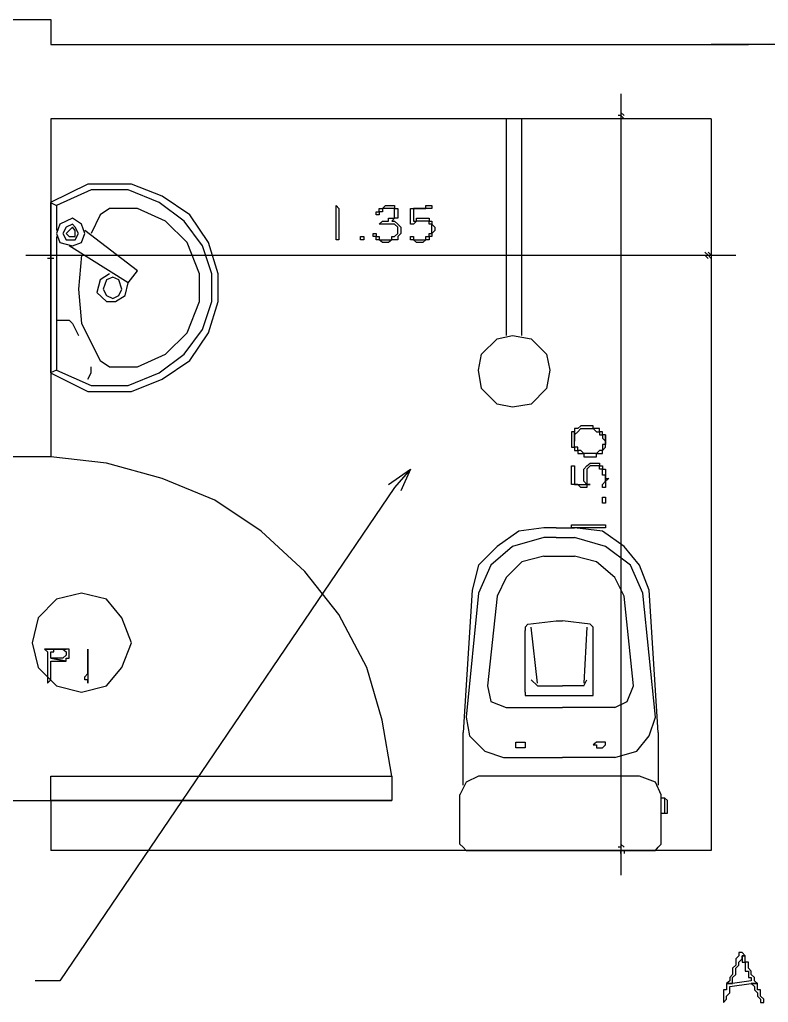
# Model space of a CAD drawing. Header units: millimetres. Extents: x -518.8 to -461.2, y 3.5 to 44.2.
# Drawn here: x -500.577 to -499.039, y 32.53 to 34.548 of the extents above; entities that cross this region are included whole.
import ezdxf

# ---------------------------------------------------------------- set-up
doc = ezdxf.new("R2010")
doc.units = ezdxf.units.MM
doc.header["$MEASUREMENT"] = 0
for name, color, linetype in [('10', 10, 'Continuous'), ('16', 16, 'Continuous'), ('25', 25, 'Continuous'), ('4', 4, 'Continuous'), ('6', 6, 'Continuous'), ('MYSOLIDS', 7, 'Continuous')]:
    doc.layers.add(name, color=color, linetype=linetype)

msp = doc.modelspace()

# ---------------------------------------------------------------- linework, layer by layer
at = {"layer": '10'}
for points in [[(-500.7105, 34.5481), (-500.5128, 34.5481), (-500.5128, 34.4969)], [(-500.5128, 34.4969), (-499.0805, 34.4969)], [(-497.5271, 34.2488), (-497.5271, 34.4969), (-497.5271, 34.4969), (-499.1572, 34.4969)], [(-499.1572, 34.3443), (-500.5128, 34.3443), (-500.5128, 34.3443), (-500.5128, 34.2488)], [(-500.5128, 34.3443), (-500.5128, 33.6503)], [(-499.1572, 34.3443), (-499.1572, 32.8421)], [(-500.5128, 33.6503), (-500.7105, 33.6503)], [(-500.5128, 32.9443), (-500.5128, 32.9947), (-499.8128, 32.9947), (-499.8128, 32.9443), (-500.5128, 32.9443)], [(-500.7105, 32.9443), (-499.8128, 32.9443)], [(-500.5128, 32.9443), (-500.5128, 32.8421)], [(-499.1572, 32.8421), (-500.5128, 32.8421)]]:
    msp.add_lwpolyline(points, dxfattribs=at)
at = {"layer": '16'}
for points in [[(-499.3421, 34.3954), (-499.3421, 32.7909)], [(-499.3421, 34.3511), (-499.3421, 34.3511), (-499.3421, 34.3511), (-499.3481, 34.3511)], [(-499.3354, 34.3511), (-499.3421, 34.3571)], [(-499.3354, 34.3443), (-499.3421, 34.3511)], [(-499.2083, 34.3443), (-499.3925, 34.3443)], [(-499.3421, 34.3443), (-499.3421, 34.3443), (-499.3421, 34.3443), (-499.3481, 34.3443)], [(-499.1572, 34.3), (-499.1572, 34.0135)], [(-500.5128, 34.1985), (-500.5128, 34.0135)], [(-500.5639, 34.0646), (-499.106, 34.0646)], [(-500.5196, 34.0646), (-500.5128, 34.0646), (-500.5128, 34.0646), (-500.5128, 34.0646), (-500.5128, 34.0646), (-500.5068, 34.0646)], [(-499.1632, 34.0646), (-499.1699, 34.0706)], [(-499.1632, 34.0578), (-499.1699, 34.0646)], [(-499.1572, 34.0646), (-499.1632, 34.0706)], [(-499.1572, 34.0578), (-499.1632, 34.0646)], [(-500.5068, 34.0578), (-500.5128, 34.0578), (-500.5128, 34.0578), (-500.5128, 34.0578), (-500.5128, 34.0578), (-500.5196, 34.0578)], [(-499.3354, 32.8488), (-499.3421, 32.8548)], [(-499.2083, 32.8421), (-499.3925, 32.8421)], [(-499.3421, 32.8488), (-499.3421, 32.8488), (-499.3421, 32.8488), (-499.3481, 32.8488)], [(-499.3421, 32.836), (-499.3421, 32.8421), (-499.3421, 32.8421), (-499.3481, 32.8421)], [(-499.3354, 32.8421), (-499.3354, 32.8421), (-499.3354, 32.8421), (-499.3354, 32.836)]]:
    msp.add_lwpolyline(points, dxfattribs=at)
at = {"layer": '25'}
for points in [[(-499.7745, 33.6248), (-499.8068, 33.5872), (-500.494, 32.5744), (-500.5451, 32.5744)], [(-499.8196, 33.5932), (-499.7745, 33.6248), (-499.794, 33.5804)]]:
    msp.add_lwpolyline(points, dxfattribs=at)
at = {"layer": '4'}
for points in [[(-499.5775, 34.3443), (-499.5775, 33.8992)], [(-499.5459, 33.8992), (-499.5459, 34.3443)], [(-500.3474, 34.2105), (-500.4369, 34.2105), (-500.5136, 34.1729)], [(-500.3474, 33.7842), (-500.2842, 33.8097), (-500.2271, 33.8481), (-500.1887, 33.9052), (-500.1887, 33.9052), (-500.1692, 33.9691), (-500.1692, 34.0263), (-500.1887, 34.0902), (-500.2271, 34.1473), (-500.2842, 34.1857), (-500.3474, 34.2105)], [(-500.3542, 34.1985), (-500.4301, 34.1985), (-500.5008, 34.1661)], [(-500.3542, 33.7969), (-500.2902, 33.8225), (-500.2391, 33.8609), (-500.2015, 33.912), (-500.182, 33.9691), (-500.182, 34.0263), (-500.2015, 34.0834), (-500.2015, 34.0834), (-500.2391, 34.1345), (-500.2902, 34.1729), (-500.3542, 34.1985)], [(-500.5136, 34.1729), (-500.5136, 33.8225)], [(-500.5136, 34.1729), (-500.5008, 34.1661)], [(-500.5008, 34.1661), (-500.5008, 34.115)], [(-500.4113, 34.1473), (-500.4301, 34.109)], [(-500.3925, 34.1601), (-500.4113, 34.1473)], [(-500.2331, 34.0902), (-500.2775, 34.1345), (-500.3346, 34.1601), (-500.3925, 34.1601)], [(-500.4429, 34.109), (-500.4496, 34.1278), (-500.4684, 34.1406), (-500.494, 34.1278), (-500.5008, 34.109), (-500.494, 34.0902), (-500.4684, 34.0834), (-500.4496, 34.0902), (-500.4429, 34.109)], [(-500.4557, 34.109), (-500.4624, 34.1218), (-500.4684, 34.1278), (-500.4812, 34.1218), (-500.488, 34.109), (-500.4812, 34.0962), (-500.4684, 34.0962), (-500.4624, 34.0962), (-500.4557, 34.109)], [(-500.4624, 34.109), (-500.4624, 34.115), (-500.4684, 34.1218), (-500.4752, 34.115), (-500.4812, 34.109), (-500.4752, 34.103), (-500.4684, 34.103), (-500.4624, 34.103), (-500.4624, 34.109)], [(-500.3346, 34.0323), (-500.4429, 34.115)], [(-500.5008, 34.103), (-500.5008, 33.9947), (-500.5008, 33.9947), (-500.5008, 33.8285), (-500.5008, 33.8285), (-500.5136, 33.8225)], [(-500.2331, 33.9052), (-500.2075, 33.9691), (-500.2075, 34.0263), (-500.2331, 34.0902)], [(-500.3542, 34.0075), (-500.4752, 34.0834)], [(-500.4496, 34.0646), (-500.4557, 33.9947), (-500.4496, 33.924)], [(-500.3925, 34.0263), (-500.4113, 34.0135), (-500.4181, 33.9879), (-500.3985, 33.9691), (-500.3797, 33.9691), (-500.3602, 33.9819), (-500.3542, 34.0075)], [(-500.3542, 34.0075), (-500.3346, 34.0323)], [(-500.3669, 33.9947), (-500.373, 34.0135), (-500.3857, 34.0195), (-500.3985, 34.0135), (-500.4053, 33.9947), (-500.3985, 33.9819), (-500.3857, 33.9751), (-500.373, 33.9819), (-500.3669, 33.9947)], [(-500.5008, 33.9308), (-500.4812, 33.9308), (-500.4752, 33.9308), (-500.4684, 33.924), (-500.4684, 33.924), (-500.4557, 33.8992)], [(-500.4496, 33.924), (-500.4113, 33.8481), (-500.4113, 33.8481), (-500.3925, 33.8353)], [(-500.3925, 33.8353), (-500.3346, 33.8353), (-500.2775, 33.8609), (-500.2331, 33.9052)], [(-499.5647, 33.8992), (-499.5263, 33.8924), (-499.4948, 33.8609), (-499.488, 33.8285), (-499.4948, 33.7909), (-499.5263, 33.7586), (-499.5647, 33.7526), (-499.5963, 33.7586), (-499.6286, 33.7909), (-499.6346, 33.8285), (-499.6286, 33.8609), (-499.5963, 33.8924), (-499.5647, 33.8992)], [(-500.5136, 33.8225), (-500.4369, 33.7842), (-500.3474, 33.7842)], [(-500.5008, 33.8285), (-500.4301, 33.7969), (-500.3542, 33.7969)], [(-500.4369, 33.8097), (-500.4301, 33.8225), (-500.4301, 33.8353)], [(-499.5008, 33.5045), (-499.5519, 33.4977), (-499.5963, 33.4661), (-499.6346, 33.4278), (-499.6474, 33.3766)], [(-499.4752, 33.5045), (-499.5008, 33.5045)], [(-499.4752, 33.5045), (-499.4624, 33.5045)], [(-499.4624, 33.5045), (-499.4376, 33.5045)], [(-499.2842, 33.3766), (-499.3038, 33.4278), (-499.3354, 33.4661), (-499.3797, 33.4977), (-499.4376, 33.5045)], [(-499.5008, 33.4849), (-499.5647, 33.4661), (-499.609, 33.4278), (-499.6346, 33.3706)], [(-499.4752, 33.4849), (-499.5008, 33.4849)], [(-499.4752, 33.4849), (-499.4624, 33.4849)], [(-499.4624, 33.4849), (-499.4376, 33.4849)], [(-499.297, 33.3706), (-499.3226, 33.4278), (-499.3737, 33.4661), (-499.4376, 33.4849)], [(-499.5008, 33.4466), (-499.5459, 33.4345), (-499.5775, 33.4022), (-499.5963, 33.3639)], [(-499.5008, 33.4466), (-499.4752, 33.4466), (-499.4752, 33.4466), (-499.4624, 33.4466)], [(-499.4624, 33.4466), (-499.4376, 33.4466)], [(-499.3354, 33.3639), (-499.3549, 33.4022), (-499.3925, 33.4345), (-499.4376, 33.4466)], [(-499.6474, 33.3766), (-499.6662, 33.0842)], [(-499.6346, 33.3706), (-499.6602, 33.1157)], [(-499.5963, 33.3639), (-499.6158, 33.1797)], [(-499.3166, 33.1797), (-499.3354, 33.3639)], [(-499.2714, 33.1157), (-499.297, 33.3706)], [(-499.2654, 33.0842), (-499.2842, 33.3766)], [(-499.5331, 33.3067), (-499.5391, 33.3007), (-499.5391, 33.2939)], [(-499.5331, 33.3067), (-499.4752, 33.3135), (-499.4752, 33.3135), (-499.4624, 33.3135)], [(-499.5136, 33.1857), (-499.5263, 33.3007)], [(-499.4053, 33.3067), (-499.4624, 33.3135)], [(-499.4121, 33.3007), (-499.4181, 33.1857)], [(-499.3993, 33.2939), (-499.3993, 33.3007), (-499.4053, 33.3067)], [(-499.5391, 33.1669), (-499.5391, 33.2939)], [(-499.3993, 33.1669), (-499.3993, 33.2939)], [(-499.6158, 33.1797), (-499.609, 33.1481), (-499.5775, 33.1353)], [(-499.5136, 33.1797), (-499.5263, 33.1924)], [(-499.5136, 33.1797), (-499.4752, 33.1797)], [(-499.4752, 33.1797), (-499.4624, 33.1797)], [(-499.4181, 33.1797), (-499.4624, 33.1797)], [(-499.4181, 33.1797), (-499.4121, 33.1924)], [(-499.3549, 33.1353), (-499.3293, 33.1481), (-499.3166, 33.1797)], [(-499.5391, 33.1669), (-499.5391, 33.1601), (-499.5331, 33.1601)], [(-499.5331, 33.1601), (-499.4053, 33.1601)], [(-499.4053, 33.1601), (-499.3993, 33.1601), (-499.3993, 33.1669)], [(-499.5775, 33.1353), (-499.4752, 33.1353)], [(-499.4752, 33.1353), (-499.4624, 33.1353)], [(-499.3549, 33.1353), (-499.4624, 33.1353)], [(-499.6602, 33.1157), (-499.6534, 33.0774), (-499.6218, 33.0458), (-499.5835, 33.033)], [(-499.3549, 33.033), (-499.3098, 33.0458), (-499.2842, 33.0774), (-499.2714, 33.1157)], [(-499.6662, 32.9759), (-499.6662, 33.0842)], [(-499.2654, 33.0842), (-499.2654, 32.9759)], [(-499.5579, 33.0646), (-499.5579, 33.0646), (-499.5579, 33.0646), (-499.5519, 33.0646), (-499.5519, 33.0646), (-499.5459, 33.0646), (-499.5459, 33.0646), (-499.5459, 33.0646), (-499.5459, 33.0646), (-499.5391, 33.0646), (-499.5391, 33.0646), (-499.5391, 33.0646), (-499.5391, 33.0646), (-499.5391, 33.0586), (-499.5391, 33.0586), (-499.5391, 33.0586), (-499.5391, 33.0586), (-499.5391, 33.0526), (-499.5391, 33.0526), (-499.5459, 33.0526), (-499.5459, 33.0526), (-499.5459, 33.0526), (-499.5459, 33.0526), (-499.5519, 33.0526), (-499.5519, 33.0526), (-499.5579, 33.0526), (-499.5579, 33.0526), (-499.5579, 33.0586), (-499.5579, 33.0586), (-499.5579, 33.0586), (-499.5579, 33.0586), (-499.5579, 33.0646)], [(-499.3737, 33.0646), (-499.3797, 33.0646), (-499.3865, 33.0646), (-499.3925, 33.0646), (-499.3993, 33.0586), (-499.3925, 33.0586), (-499.3925, 33.0526), (-499.3865, 33.0526), (-499.3797, 33.0526), (-499.3737, 33.0586), (-499.3737, 33.0646)], [(-499.5835, 33.033), (-499.4752, 33.033)], [(-499.4752, 33.033), (-499.4624, 33.033)], [(-499.3549, 33.033), (-499.4624, 33.033)], [(-499.6346, 32.9947), (-499.6602, 32.9819), (-499.673, 32.9563)], [(-499.3038, 32.9947), (-499.6346, 32.9947)], [(-499.2594, 32.9563), (-499.2714, 32.9819), (-499.3038, 32.9947)], [(-499.673, 32.8548), (-499.673, 32.9571)], [(-499.2594, 32.8548), (-499.2594, 32.9563)], [(-499.2594, 32.9503), (-499.2527, 32.9503)], [(-499.2527, 32.9188), (-499.2466, 32.9188), (-499.2466, 32.9248), (-499.2466, 32.9443), (-499.2466, 32.9443), (-499.2466, 32.9443), (-499.2527, 32.9503), (-499.2527, 32.9503), (-499.2527, 32.9188)], [(-499.2594, 32.9188), (-499.2527, 32.9188)], [(-499.673, 32.8548), (-499.6662, 32.8488), (-499.6602, 32.8421)], [(-499.6602, 32.8421), (-499.2714, 32.8421), (-499.2714, 32.8421), (-499.2654, 32.8488), (-499.2594, 32.8548)], [(-499.4752, 32.8421), (-499.5008, 32.8421)]]:
    msp.add_lwpolyline(points, dxfattribs=at)
at = {"layer": '6'}
for points in [[(-499.8128, 32.9947), (-499.8324, 33.1097), (-499.8639, 33.218), (-499.9211, 33.3263), (-499.991, 33.415), (-500.0805, 33.4977), (-500.176, 33.5616), (-500.2842, 33.606), (-500.3985, 33.6375), (-500.5128, 33.6503)], [(-500.3474, 33.2684), (-500.3669, 33.3195), (-500.3985, 33.3578), (-500.4496, 33.3706), (-500.5008, 33.3578), (-500.5384, 33.3195), (-500.5511, 33.2684), (-500.5384, 33.218), (-500.5008, 33.1797), (-500.4496, 33.1669), (-500.3985, 33.1797), (-500.3669, 33.218), (-500.3474, 33.2684)]]:
    msp.add_lwpolyline(points, dxfattribs=at)
at = {"layer": 'MYSOLIDS'}
for points in [[(-499.9271, 34.0962), (-499.9271, 34.0962), (-499.9271, 34.103), (-499.9271, 34.103), (-499.9271, 34.109), (-499.9271, 34.109), (-499.9271, 34.115), (-499.9271, 34.115), (-499.9271, 34.1218), (-499.9271, 34.1218), (-499.9271, 34.1278), (-499.9271, 34.1278), (-499.9271, 34.1345), (-499.9271, 34.1345), (-499.9271, 34.1406), (-499.9271, 34.1406), (-499.9271, 34.1473), (-499.9271, 34.1473), (-499.9271, 34.1533), (-499.9271, 34.1533), (-499.9271, 34.1601), (-499.9271, 34.1601), (-499.9271, 34.1601), (-499.9271, 34.1601), (-499.9271, 34.1661), (-499.9271, 34.1661), (-499.9211, 34.1601), (-499.9211, 34.1601), (-499.9211, 34.1601), (-499.9211, 34.1601), (-499.9211, 34.1533), (-499.9211, 34.1533), (-499.9211, 34.1473), (-499.9211, 34.1473), (-499.9211, 34.1406), (-499.9211, 34.1406), (-499.9211, 34.1345), (-499.9211, 34.1345), (-499.9211, 34.1278), (-499.9211, 34.1278), (-499.9211, 34.1218), (-499.9211, 34.115), (-499.9211, 34.115), (-499.9211, 34.109), (-499.9211, 34.109), (-499.9211, 34.103), (-499.9211, 34.103), (-499.9211, 34.103), (-499.9211, 34.0962), (-499.9211, 34.0962), (-499.9211, 34.0962), (-499.9211, 34.0962), (-499.9271, 34.0962), (-499.9271, 34.0962), (-499.9271, 34.0962), (-499.9271, 34.0962), (-499.9271, 34.0962), (-499.9271, 34.0962), (-499.9271, 34.0962), (-499.9271, 34.0962), (-499.9271, 34.0962)], [(-499.8128, 34.1345), (-499.8128, 34.1345), (-499.8068, 34.1345), (-499.8068, 34.1345), (-499.8, 34.1278), (-499.8, 34.1278), (-499.8, 34.1278), (-499.794, 34.1218), (-499.794, 34.1218), (-499.794, 34.115), (-499.794, 34.115), (-499.794, 34.109), (-499.794, 34.109), (-499.794, 34.109), (-499.8, 34.103), (-499.8, 34.103), (-499.8, 34.0962), (-499.8068, 34.0962), (-499.8068, 34.0962), (-499.8068, 34.0962), (-499.8128, 34.0962), (-499.8128, 34.0962), (-499.8196, 34.0902), (-499.8196, 34.0902), (-499.8256, 34.0902), (-499.8256, 34.0902), (-499.8316, 34.0902), (-499.8316, 34.0902), (-499.8384, 34.0962), (-499.8384, 34.0962), (-499.8444, 34.0962), (-499.8444, 34.0962), (-499.8444, 34.103), (-499.8511, 34.103), (-499.8511, 34.103), (-499.8511, 34.109), (-499.8511, 34.109), (-499.8444, 34.109), (-499.8444, 34.109), (-499.8444, 34.109), (-499.8444, 34.103), (-499.8444, 34.103), (-499.8444, 34.103), (-499.8444, 34.103), (-499.8384, 34.103), (-499.8384, 34.0962), (-499.8316, 34.0962), (-499.8316, 34.0962), (-499.8256, 34.0962), (-499.8256, 34.0962), (-499.8256, 34.0962), (-499.8196, 34.0962), (-499.8196, 34.0962), (-499.8128, 34.0962), (-499.8128, 34.103), (-499.8068, 34.103), (-499.8068, 34.103), (-499.8068, 34.103), (-499.8, 34.109), (-499.8, 34.109), (-499.8, 34.109), (-499.8, 34.115), (-499.8, 34.115), (-499.8, 34.1218), (-499.8, 34.1218), (-499.8, 34.1218), (-499.8068, 34.1278), (-499.8068, 34.1278), (-499.8068, 34.1278), (-499.8128, 34.1278), (-499.8196, 34.1278), (-499.8196, 34.1278), (-499.8196, 34.1278), (-499.8256, 34.1278), (-499.8256, 34.1278), (-499.8256, 34.1278), (-499.8316, 34.1278), (-499.8316, 34.1278), (-499.8384, 34.1278), (-499.8384, 34.1278), (-499.8384, 34.1278), (-499.8384, 34.1278), (-499.8316, 34.1345), (-499.8316, 34.1345), (-499.8316, 34.1345), (-499.8256, 34.1345), (-499.8256, 34.1345), (-499.8196, 34.1345), (-499.8196, 34.1406), (-499.8128, 34.1406), (-499.8128, 34.1406), (-499.8068, 34.1406), (-499.8068, 34.1473), (-499.8068, 34.1473), (-499.8068, 34.1473), (-499.8068, 34.1533), (-499.8068, 34.1533), (-499.8068, 34.1601), (-499.8068, 34.1601), (-499.8128, 34.1601), (-499.8128, 34.1601), (-499.8196, 34.1601), (-499.8196, 34.1601), (-499.8256, 34.1601), (-499.8256, 34.1601), (-499.8256, 34.1601), (-499.8316, 34.1601), (-499.8316, 34.1533), (-499.8384, 34.1533), (-499.8384, 34.1533), (-499.8384, 34.1533), (-499.8384, 34.1533), (-499.8384, 34.1473), (-499.8384, 34.1473), (-499.8444, 34.1473), (-499.8444, 34.1473), (-499.8444, 34.1533), (-499.8444, 34.1533), (-499.8444, 34.1533), (-499.8444, 34.1533), (-499.8384, 34.1533), (-499.8384, 34.1601), (-499.8384, 34.1601), (-499.8316, 34.1601), (-499.8316, 34.1601), (-499.8316, 34.1601), (-499.8256, 34.1661), (-499.8256, 34.1661), (-499.8196, 34.1661), (-499.8196, 34.1661), (-499.8196, 34.1661), (-499.8128, 34.1661), (-499.8068, 34.1661), (-499.8068, 34.1601), (-499.8068, 34.1601), (-499.8068, 34.1601), (-499.8, 34.1601), (-499.8, 34.1533), (-499.8, 34.1533), (-499.8, 34.1533), (-499.8, 34.1473), (-499.8, 34.1473), (-499.8, 34.1406), (-499.8, 34.1406), (-499.8068, 34.1406), (-499.8068, 34.1406), (-499.8128, 34.1345), (-499.8128, 34.1345), (-499.8128, 34.1345), (-499.8128, 34.1345), (-499.8128, 34.1345), (-499.8128, 34.1345)], [(-499.7684, 34.1601), (-499.7684, 34.1533), (-499.7684, 34.1533), (-499.7684, 34.1473), (-499.7684, 34.1473), (-499.7684, 34.1406), (-499.7684, 34.1406), (-499.7684, 34.1345), (-499.7684, 34.1345), (-499.7684, 34.1345), (-499.7617, 34.1345), (-499.7617, 34.1406), (-499.7617, 34.1406), (-499.7557, 34.1406), (-499.7557, 34.1406), (-499.7489, 34.1406), (-499.7489, 34.1406), (-499.7429, 34.1406), (-499.7429, 34.1406), (-499.7361, 34.1406), (-499.7361, 34.1345), (-499.7301, 34.1345), (-499.7301, 34.1345), (-499.7301, 34.1345), (-499.7301, 34.1278), (-499.7301, 34.1278), (-499.7241, 34.1218), (-499.7241, 34.1218), (-499.7241, 34.1218), (-499.7241, 34.115), (-499.7241, 34.115), (-499.7301, 34.109), (-499.7301, 34.109), (-499.7301, 34.109), (-499.7301, 34.103), (-499.7361, 34.103), (-499.7361, 34.103), (-499.7361, 34.0962), (-499.7429, 34.0962), (-499.7429, 34.0962), (-499.7429, 34.0962), (-499.7489, 34.0902), (-499.7489, 34.0902), (-499.7557, 34.0902), (-499.7557, 34.0902), (-499.7617, 34.0902), (-499.7617, 34.0902), (-499.7684, 34.0962), (-499.7684, 34.0962), (-499.7684, 34.0962), (-499.7745, 34.0962), (-499.7745, 34.0962), (-499.7745, 34.103), (-499.7745, 34.103), (-499.7745, 34.103), (-499.7745, 34.103), (-499.7745, 34.103), (-499.7745, 34.103), (-499.7745, 34.103), (-499.7684, 34.103), (-499.7684, 34.103), (-499.7684, 34.103), (-499.7684, 34.0962), (-499.7684, 34.0962), (-499.7617, 34.0962), (-499.7617, 34.0962), (-499.7557, 34.0962), (-499.7557, 34.0962), (-499.7489, 34.0962), (-499.7489, 34.0962), (-499.7429, 34.0962), (-499.7429, 34.103), (-499.7429, 34.103), (-499.7361, 34.103), (-499.7361, 34.103), (-499.7361, 34.109), (-499.7301, 34.109), (-499.7301, 34.115), (-499.7301, 34.115), (-499.7301, 34.1218), (-499.7301, 34.1218), (-499.7301, 34.1278), (-499.7361, 34.1278), (-499.7361, 34.1278), (-499.7361, 34.1345), (-499.7361, 34.1345), (-499.7429, 34.1345), (-499.7429, 34.1345), (-499.7489, 34.1345), (-499.7489, 34.1345), (-499.7557, 34.1345), (-499.7557, 34.1345), (-499.7557, 34.1345), (-499.7617, 34.1345), (-499.7617, 34.1345), (-499.7617, 34.1345), (-499.7684, 34.1278), (-499.7684, 34.1278), (-499.7684, 34.1278), (-499.7684, 34.1278), (-499.7745, 34.1278), (-499.7745, 34.1278), (-499.7745, 34.1345), (-499.7745, 34.1345), (-499.7745, 34.1345), (-499.7745, 34.1406), (-499.7745, 34.1406), (-499.7745, 34.1473), (-499.7745, 34.1473), (-499.7745, 34.1533), (-499.7745, 34.1533), (-499.7745, 34.1533), (-499.7745, 34.1533), (-499.7745, 34.1601), (-499.7684, 34.1601), (-499.7684, 34.1601), (-499.7684, 34.1601), (-499.7617, 34.1601), (-499.7617, 34.1601), (-499.7617, 34.1601), (-499.7557, 34.1601), (-499.7557, 34.1601), (-499.7489, 34.1601), (-499.7489, 34.1601), (-499.7429, 34.1601), (-499.7429, 34.1661), (-499.7361, 34.1661), (-499.7361, 34.1661), (-499.7301, 34.1661), (-499.7301, 34.1661), (-499.7301, 34.1661), (-499.7301, 34.1661), (-499.7301, 34.1601), (-499.7301, 34.1601), (-499.7301, 34.1601), (-499.7301, 34.1601), (-499.7301, 34.1601), (-499.7361, 34.1601), (-499.7361, 34.1601), (-499.7429, 34.1601), (-499.7489, 34.1601), (-499.7489, 34.1601), (-499.7557, 34.1601), (-499.7617, 34.1601), (-499.7617, 34.1601), (-499.7684, 34.1601), (-499.7684, 34.1601), (-499.7684, 34.1601), (-499.7684, 34.1601), (-499.7684, 34.1601)], [(-499.8699, 34.0962), (-499.8767, 34.0962), (-499.8767, 34.0962), (-499.8767, 34.0962), (-499.8767, 34.0962), (-499.8767, 34.103), (-499.8767, 34.103), (-499.8699, 34.103), (-499.8699, 34.103), (-499.8699, 34.103), (-499.8699, 34.103), (-499.8699, 34.103), (-499.8699, 34.103), (-499.8699, 34.0962), (-499.8699, 34.0962), (-499.8699, 34.0962), (-499.8699, 34.0962), (-499.8699, 34.0962), (-499.8699, 34.0962), (-499.8699, 34.0962)], [(-499.4436, 33.6887), (-499.4436, 33.6827), (-499.4436, 33.6827), (-499.4436, 33.6759), (-499.4436, 33.6759), (-499.4436, 33.6699), (-499.4376, 33.6699), (-499.4376, 33.6631), (-499.4376, 33.6631), (-499.4308, 33.6631), (-499.4308, 33.6571), (-499.4248, 33.6571), (-499.4248, 33.6571), (-499.4248, 33.6571), (-499.4181, 33.6571), (-499.4181, 33.6503), (-499.4121, 33.6503), (-499.4121, 33.6503), (-499.4053, 33.6503), (-499.4053, 33.6503), (-499.4053, 33.6503), (-499.3993, 33.6503), (-499.3993, 33.6503), (-499.3925, 33.6503), (-499.3925, 33.6571), (-499.3865, 33.6571), (-499.3865, 33.6571), (-499.3797, 33.6571), (-499.3797, 33.6631), (-499.3797, 33.6631), (-499.3797, 33.6631), (-499.3737, 33.6699), (-499.3737, 33.6699), (-499.3737, 33.6699), (-499.3737, 33.6759), (-499.3737, 33.6759), (-499.3737, 33.6827), (-499.3737, 33.6827), (-499.3737, 33.6887), (-499.3737, 33.6887), (-499.3737, 33.6954), (-499.3737, 33.6954), (-499.3737, 33.6827), (-499.3737, 33.6827), (-499.3737, 33.6759), (-499.3797, 33.6759), (-499.3797, 33.6699), (-499.3797, 33.6699), (-499.3797, 33.6631), (-499.3865, 33.6631), (-499.3865, 33.6631), (-499.3865, 33.6631), (-499.3925, 33.6571), (-499.3925, 33.6571), (-499.3993, 33.6571), (-499.3993, 33.6571), (-499.4053, 33.6571), (-499.4053, 33.6571), (-499.4121, 33.6571), (-499.4121, 33.6571), (-499.4181, 33.6571), (-499.4181, 33.6571), (-499.4248, 33.6631), (-499.4248, 33.6631), (-499.4248, 33.6631), (-499.4308, 33.6631), (-499.4308, 33.6631), (-499.4308, 33.6699), (-499.4376, 33.6699), (-499.4376, 33.6759), (-499.4376, 33.6759), (-499.4376, 33.6759), (-499.4376, 33.6827), (-499.4376, 33.6827), (-499.4376, 33.7015), (-499.4436, 33.7015), (-499.4436, 33.6954), (-499.4436, 33.6954), (-499.4436, 33.6887), (-499.4436, 33.6887), (-499.4436, 33.6887)], [(-499.4376, 33.7015), (-499.4376, 33.6827), (-499.4376, 33.6887), (-499.4376, 33.6887), (-499.4376, 33.6954), (-499.4376, 33.6954), (-499.4308, 33.7015), (-499.4308, 33.7015), (-499.4308, 33.7015), (-499.4308, 33.7015), (-499.4248, 33.7082), (-499.4248, 33.7082), (-499.4181, 33.7082), (-499.4181, 33.7082), (-499.4121, 33.7082), (-499.4121, 33.7082), (-499.4121, 33.7082), (-499.4053, 33.7082), (-499.4053, 33.7082), (-499.3993, 33.7082), (-499.3993, 33.7082), (-499.3993, 33.7082), (-499.3925, 33.7015), (-499.3925, 33.7015), (-499.3865, 33.7015), (-499.3865, 33.6954), (-499.3797, 33.6954), (-499.3797, 33.6954), (-499.3797, 33.6887), (-499.3797, 33.6887), (-499.3797, 33.6887), (-499.3737, 33.6827), (-499.3737, 33.6827), (-499.3737, 33.6954), (-499.3797, 33.6954), (-499.3797, 33.7015), (-499.3797, 33.7015), (-499.3865, 33.7015), (-499.3865, 33.7082), (-499.3865, 33.7082), (-499.3925, 33.7082), (-499.3925, 33.7082), (-499.3993, 33.7082), (-499.3993, 33.7142), (-499.4053, 33.7142), (-499.4053, 33.7142), (-499.4121, 33.7142), (-499.4121, 33.7142), (-499.4181, 33.7142), (-499.4181, 33.7142), (-499.4248, 33.7142), (-499.4248, 33.7142), (-499.4308, 33.7082), (-499.4308, 33.7082), (-499.4308, 33.7082), (-499.4376, 33.7082), (-499.4376, 33.7082), (-499.4376, 33.7015), (-499.4376, 33.7015), (-499.4376, 33.7015)], [(-499.4376, 33.5932), (-499.4308, 33.5932), (-499.4308, 33.5932), (-499.4308, 33.5932), (-499.4248, 33.5932), (-499.4181, 33.5932), (-499.4181, 33.5932), (-499.4121, 33.5932), (-499.4121, 33.5932), (-499.4181, 33.6), (-499.4181, 33.6), (-499.4181, 33.606), (-499.4181, 33.606), (-499.4181, 33.606), (-499.4181, 33.6127), (-499.4181, 33.6127), (-499.4181, 33.6127), (-499.4181, 33.6188), (-499.4181, 33.6188), (-499.4181, 33.6248), (-499.4181, 33.6248), (-499.4121, 33.6315), (-499.4121, 33.6315), (-499.4121, 33.6315), (-499.4053, 33.6375), (-499.4053, 33.6375), (-499.4053, 33.6375), (-499.3993, 33.6375), (-499.3993, 33.6375), (-499.3925, 33.6375), (-499.3925, 33.6375), (-499.3865, 33.6375), (-499.3865, 33.6375), (-499.3865, 33.6315), (-499.3797, 33.6315), (-499.3797, 33.6315), (-499.3797, 33.6248), (-499.3737, 33.6248), (-499.3737, 33.6248), (-499.3737, 33.6188), (-499.3737, 33.6188), (-499.3737, 33.6127), (-499.3737, 33.6127), (-499.3737, 33.606), (-499.3669, 33.606), (-499.3737, 33.6), (-499.3737, 33.6), (-499.3737, 33.5932), (-499.3737, 33.5932), (-499.3737, 33.5932), (-499.3737, 33.5872), (-499.3797, 33.5872), (-499.3797, 33.5872), (-499.3797, 33.5872), (-499.3797, 33.5872), (-499.3797, 33.5872), (-499.3797, 33.5872), (-499.3797, 33.5932), (-499.3797, 33.5932), (-499.3797, 33.5932), (-499.3797, 33.5932), (-499.3797, 33.5932), (-499.3737, 33.6), (-499.3737, 33.6), (-499.3737, 33.6), (-499.3737, 33.606), (-499.3737, 33.606), (-499.3737, 33.606), (-499.3737, 33.6127), (-499.3797, 33.6127), (-499.3797, 33.6188), (-499.3797, 33.6188), (-499.3797, 33.6248), (-499.3797, 33.6248), (-499.3865, 33.6248), (-499.3865, 33.6315), (-499.3925, 33.6315), (-499.3925, 33.6315), (-499.3925, 33.6315), (-499.3993, 33.6315), (-499.3993, 33.6315), (-499.4053, 33.6315), (-499.4053, 33.6315), (-499.4121, 33.6248), (-499.4121, 33.6248), (-499.4121, 33.6248), (-499.4121, 33.6248), (-499.4121, 33.6188), (-499.4121, 33.6127), (-499.4121, 33.6127), (-499.4121, 33.6127), (-499.4121, 33.606), (-499.4121, 33.606), (-499.4121, 33.606), (-499.4121, 33.6), (-499.4121, 33.6), (-499.4121, 33.5932), (-499.4121, 33.5932), (-499.4053, 33.5932), (-499.4053, 33.5932), (-499.4121, 33.5932), (-499.4121, 33.5932), (-499.4121, 33.5872), (-499.4121, 33.5872), (-499.4121, 33.5872), (-499.4181, 33.5872), (-499.4181, 33.5872), (-499.4248, 33.5872), (-499.4248, 33.5872), (-499.4308, 33.5932), (-499.4308, 33.5932), (-499.4376, 33.5932), (-499.4376, 33.5932), (-499.4376, 33.5932), (-499.4376, 33.5932), (-499.4436, 33.5932), (-499.4436, 33.5932), (-499.4436, 33.6), (-499.4436, 33.6), (-499.4436, 33.606), (-499.4436, 33.606), (-499.4436, 33.6127), (-499.4436, 33.6127), (-499.4436, 33.6188), (-499.4436, 33.6188), (-499.4436, 33.6248), (-499.4436, 33.6248), (-499.4436, 33.6315), (-499.4436, 33.6315), (-499.4436, 33.6315), (-499.4436, 33.6315), (-499.4436, 33.6315), (-499.4376, 33.6315), (-499.4376, 33.6315), (-499.4376, 33.6315), (-499.4376, 33.6315), (-499.4376, 33.6315), (-499.4376, 33.6248), (-499.4376, 33.6248), (-499.4376, 33.6188), (-499.4376, 33.6188), (-499.4376, 33.6127), (-499.4376, 33.606), (-499.4376, 33.6), (-499.4376, 33.6), (-499.4376, 33.5932), (-499.4376, 33.5932), (-499.4376, 33.5932), (-499.4376, 33.5932), (-499.4376, 33.5932)], [(-499.3737, 33.5616), (-499.3737, 33.5548), (-499.3737, 33.5548), (-499.3737, 33.5548), (-499.3737, 33.5548), (-499.3797, 33.5548), (-499.3797, 33.5548), (-499.3797, 33.5616), (-499.3797, 33.5616), (-499.3797, 33.5616), (-499.3797, 33.5616), (-499.3797, 33.5676), (-499.3797, 33.5676), (-499.3737, 33.5676), (-499.3737, 33.5616), (-499.3737, 33.5616), (-499.3737, 33.5616), (-499.3737, 33.5616), (-499.3737, 33.5616), (-499.3737, 33.5616)], [(-499.3737, 33.5045), (-499.3797, 33.5045), (-499.3797, 33.5045), (-499.3797, 33.5045), (-499.3865, 33.5045), (-499.3865, 33.5045), (-499.3925, 33.5045), (-499.3993, 33.5045), (-499.3993, 33.5045), (-499.4053, 33.5045), (-499.4053, 33.5045), (-499.4121, 33.5045), (-499.4121, 33.5045), (-499.4181, 33.5045), (-499.4181, 33.5045), (-499.4248, 33.5045), (-499.4248, 33.5045), (-499.4248, 33.5045), (-499.4308, 33.5045), (-499.4308, 33.5045), (-499.4376, 33.5045), (-499.4376, 33.5045), (-499.4436, 33.5045), (-499.4436, 33.5045), (-499.4436, 33.5105), (-499.4436, 33.5105), (-499.4436, 33.5105), (-499.4436, 33.5105), (-499.4376, 33.5105), (-499.4376, 33.5105), (-499.4308, 33.5105), (-499.4308, 33.5105), (-499.4248, 33.5105), (-499.4248, 33.5105), (-499.4181, 33.5105), (-499.4181, 33.5105), (-499.4121, 33.5105), (-499.4121, 33.5105), (-499.4053, 33.5105), (-499.4053, 33.5105), (-499.3993, 33.5105), (-499.3993, 33.5105), (-499.3925, 33.5105), (-499.3925, 33.5105), (-499.3865, 33.5105), (-499.3865, 33.5105), (-499.3797, 33.5105), (-499.3797, 33.5105), (-499.3737, 33.5105), (-499.3737, 33.5105), (-499.3737, 33.5105), (-499.3737, 33.5105), (-499.3737, 33.5045), (-499.3737, 33.5045), (-499.3737, 33.5045), (-499.3737, 33.5045), (-499.3737, 33.5045), (-499.3737, 33.5045), (-499.3737, 33.5045), (-499.3737, 33.5045), (-499.3737, 33.5045)], [(-500.5256, 33.2556), (-500.5196, 33.2496), (-500.5196, 33.2496), (-500.5196, 33.2496), (-500.5196, 33.2428), (-500.5196, 33.2428), (-500.5196, 33.2368), (-500.5196, 33.2368), (-500.5196, 33.2308), (-500.5196, 33.2308), (-500.5196, 33.224), (-500.5196, 33.224), (-500.5196, 33.218), (-500.5196, 33.218), (-500.5196, 33.2112), (-500.5196, 33.2112), (-500.5196, 33.2052), (-500.5196, 33.2052), (-500.5196, 33.1985), (-500.5196, 33.1985), (-500.5196, 33.1924), (-500.5196, 33.1924), (-500.5196, 33.1857), (-500.5196, 33.1857), (-500.5196, 33.1857), (-500.5128, 33.1924), (-500.5128, 33.1924), (-500.5128, 33.1985), (-500.5128, 33.1985), (-500.5128, 33.2052), (-500.5128, 33.2052), (-500.5128, 33.2112), (-500.5128, 33.2112), (-500.5128, 33.218), (-500.5128, 33.218), (-500.5128, 33.224), (-500.5128, 33.224), (-500.5128, 33.224), (-500.5128, 33.2308), (-500.5128, 33.2308), (-500.5128, 33.2308), (-500.5068, 33.2308), (-500.5068, 33.2308), (-500.5008, 33.2308), (-500.494, 33.2308), (-500.494, 33.2308), (-500.494, 33.2308), (-500.488, 33.2308), (-500.488, 33.2308), (-500.4812, 33.2308), (-500.5128, 33.2368), (-500.5128, 33.2368), (-500.5128, 33.2368), (-500.5128, 33.2368), (-500.5128, 33.2428), (-500.5128, 33.2496), (-500.5128, 33.2496), (-500.5128, 33.2496), (-500.5128, 33.2496), (-500.5068, 33.2496), (-500.5068, 33.2556), (-500.5008, 33.2556), (-500.5008, 33.2556), (-500.5008, 33.2556), (-500.494, 33.2556), (-500.494, 33.2556), (-500.5256, 33.2556), (-500.5256, 33.2556)], [(-500.5196, 33.2556), (-500.5196, 33.2556), (-500.5196, 33.2556), (-500.5196, 33.2556), (-500.5256, 33.2556), (-500.494, 33.2556), (-500.494, 33.2556), (-500.488, 33.2556), (-500.488, 33.2556), (-500.4812, 33.2496), (-500.4812, 33.2496), (-500.4812, 33.2496), (-500.4812, 33.2428), (-500.4812, 33.2428), (-500.4812, 33.2428), (-500.4812, 33.2428), (-500.488, 33.2368), (-500.488, 33.2368), (-500.488, 33.2368), (-500.494, 33.2368), (-500.494, 33.2368), (-500.494, 33.2368), (-500.5008, 33.2368), (-500.5008, 33.2368), (-500.5068, 33.2368), (-500.5128, 33.2368), (-500.5128, 33.2368), (-500.4812, 33.2308), (-500.4812, 33.2368), (-500.4812, 33.2368), (-500.4752, 33.2368), (-500.4752, 33.2428), (-500.4752, 33.2428), (-500.4752, 33.2428), (-500.4752, 33.2496), (-500.4752, 33.2496), (-500.4752, 33.2556), (-500.4812, 33.2556), (-500.4812, 33.2556), (-500.5128, 33.2556), (-500.5128, 33.2556), (-500.5196, 33.2556), (-500.5196, 33.2556)], [(-500.494, 33.2556), (-500.494, 33.2556), (-500.5008, 33.2556), (-500.5008, 33.2556), (-500.5068, 33.2556), (-500.5068, 33.2556), (-500.5128, 33.2556), (-500.5128, 33.2556), (-500.4812, 33.2556), (-500.4812, 33.2556), (-500.488, 33.2556), (-500.488, 33.2556), (-500.494, 33.2556), (-500.494, 33.2556)], [(-500.4429, 33.1924), (-500.4429, 33.1924), (-500.4429, 33.1985), (-500.4429, 33.1985), (-500.4369, 33.2052), (-500.4369, 33.2052), (-500.4369, 33.2112), (-500.4369, 33.2112), (-500.4369, 33.218), (-500.4369, 33.218), (-500.4369, 33.224), (-500.4369, 33.224), (-500.4369, 33.2308), (-500.4369, 33.2308), (-500.4369, 33.2368), (-500.4369, 33.2368), (-500.4369, 33.2428), (-500.4369, 33.2428), (-500.4369, 33.2496), (-500.4369, 33.2496), (-500.4369, 33.2556), (-500.4369, 33.2556), (-500.4369, 33.2556), (-500.4369, 33.2556), (-500.4369, 33.2556), (-500.4369, 33.2556), (-500.4369, 33.2556), (-500.4369, 33.2556), (-500.4369, 33.2556), (-500.4369, 33.2496), (-500.4369, 33.2496), (-500.4369, 33.2428), (-500.4369, 33.2428), (-500.4369, 33.2368), (-500.4369, 33.2368), (-500.4369, 33.2308), (-500.4369, 33.2308), (-500.4369, 33.224), (-500.4369, 33.224), (-500.4369, 33.218), (-500.4369, 33.218), (-500.4369, 33.2112), (-500.4369, 33.2112), (-500.4369, 33.2052), (-500.4369, 33.2052), (-500.4369, 33.1985), (-500.4369, 33.1985), (-500.4369, 33.1924), (-500.4369, 33.1924), (-500.4369, 33.1924), (-500.4369, 33.1924), (-500.4369, 33.1924), (-500.4369, 33.1857), (-500.4369, 33.1857), (-500.4369, 33.1924), (-500.4369, 33.1924), (-500.4429, 33.1924), (-500.4429, 33.1924), (-500.4429, 33.1924), (-500.4429, 33.1924), (-500.4429, 33.1924)], [(-499.0933, 32.6323), (-499.0933, 32.6323), (-499.0933, 32.6323), (-499.1, 32.6323), (-499.1, 32.6255), (-499.1, 32.6255), (-499.106, 32.6195), (-499.106, 32.6127), (-499.106, 32.6067), (-499.1128, 32.6), (-499.1128, 32.5939), (-499.1128, 32.5872), (-499.1128, 32.5872), (-499.1188, 32.5812), (-499.1188, 32.5812), (-499.1188, 32.5744), (-499.1256, 32.5684), (-499.1128, 32.5684), (-499.1128, 32.5744), (-499.1128, 32.5744), (-499.1128, 32.5812), (-499.106, 32.5872), (-499.106, 32.5939), (-499.106, 32.5939), (-499.106, 32.5939), (-499.106, 32.6), (-499.1, 32.6067), (-499.1, 32.6067), (-499.1, 32.6127), (-499.0933, 32.6195), (-499.0933, 32.6255), (-499.0872, 32.6255), (-499.0872, 32.6255), (-499.0933, 32.6323), (-499.0933, 32.6323), (-499.0933, 32.6323)], [(-499.0872, 32.6255), (-499.0933, 32.6255), (-499.0933, 32.6195), (-499.0933, 32.6127), (-499.0872, 32.6127), (-499.0872, 32.6067), (-499.0872, 32.6), (-499.0872, 32.6), (-499.0872, 32.5939), (-499.0805, 32.5939), (-499.0805, 32.5872), (-499.0805, 32.5812), (-499.0745, 32.5812), (-499.0745, 32.5744), (-499.1128, 32.5684), (-499.1256, 32.5684), (-499.1256, 32.5684), (-499.1256, 32.5624), (-499.1256, 32.5556), (-499.1316, 32.5556), (-499.1316, 32.5556), (-499.1316, 32.5496), (-499.1316, 32.5428), (-499.1316, 32.5368), (-499.1316, 32.5368), (-499.1316, 32.5368), (-499.1316, 32.53), (-499.1316, 32.53), (-499.1256, 32.5368), (-499.1256, 32.5368), (-499.1256, 32.5428), (-499.1256, 32.5428), (-499.1188, 32.5496), (-499.1188, 32.5556), (-499.1188, 32.5624), (-499.1188, 32.5624), (-499.0745, 32.5684), (-499.0617, 32.5684), (-499.0677, 32.5744), (-499.0677, 32.5744), (-499.0677, 32.5812), (-499.0745, 32.5872), (-499.0745, 32.5872), (-499.0745, 32.5939), (-499.0745, 32.5939), (-499.0805, 32.6), (-499.0805, 32.6), (-499.0805, 32.6067), (-499.0805, 32.6067), (-499.0805, 32.6127), (-499.0872, 32.6127), (-499.0872, 32.6195), (-499.0872, 32.6255), (-499.0872, 32.6255)], [(-499.0617, 32.5684), (-499.0745, 32.5684), (-499.0677, 32.5624), (-499.0677, 32.5624), (-499.0677, 32.5556), (-499.0617, 32.5496), (-499.0617, 32.5496), (-499.0617, 32.5428), (-499.0557, 32.5368), (-499.0557, 32.5368), (-499.0557, 32.53), (-499.0489, 32.53), (-499.0489, 32.53), (-499.0489, 32.5368), (-499.0489, 32.5368), (-499.0557, 32.5428), (-499.0557, 32.5496), (-499.0557, 32.5556), (-499.0617, 32.5556), (-499.0617, 32.5624), (-499.0617, 32.5684), (-499.0617, 32.5684)]]:
    msp.add_lwpolyline(points, dxfattribs=at)

doc.saveas('drawing.dxf')
